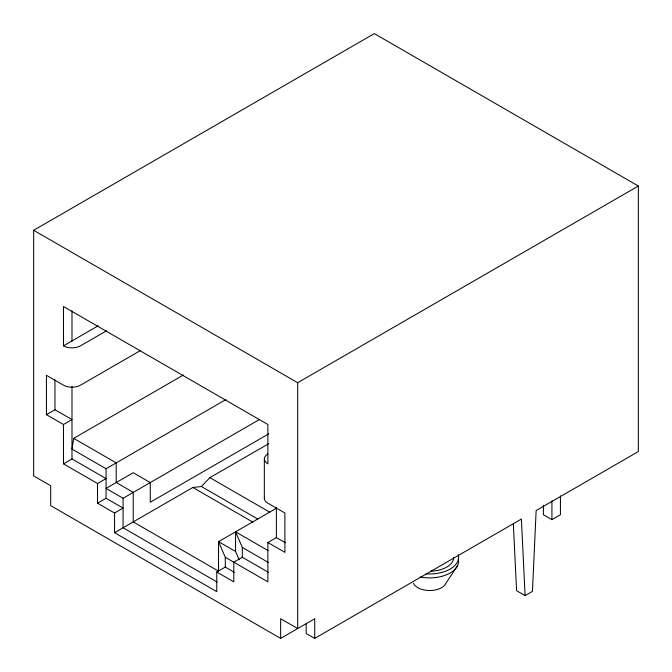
<?xml version="1.0" encoding="UTF-8"?>
<svg xmlns="http://www.w3.org/2000/svg" width="672" height="672" viewBox="0 0 672 672"><rect width="100%" height="100%" fill="white"/><g stroke="black" fill="none" stroke-linecap="round" stroke-linejoin="round"><path stroke-width="1.01" d="M183.448 374.984L73.685 438.354L71.988 449.089L106.05 468.762L225.968 399.529M457.607 565.522L445.872 583.372A16.758 9.677 0 0 1 429.685 590.545A16.758 9.677 0 0 1 413.498 583.372M140.12 350.75L80.497 385.174A12.046 6.955 0 0 1 63.47 385.174L46.435 375.337L46.435 414.674L63.47 424.511L63.47 463.848L97.532 483.512L97.532 503.177L114.568 513.013L114.568 532.686L192.856 487.486L201.373 486.503L209.891 477.649L268.783 443.646M306.188 623.65L306.188 633.486L314.706 638.4L314.706 618.736L280.644 638.4L50.694 505.638L50.694 485.755L33.659 475.927L33.659 230.278L374.321 33.6L638.341 186.026L638.341 451.55L536.138 510.56L532.459 591.36L525.092 595.61L516.575 590.696L513.349 523.58M267.868 454.012A12.046 6.955 0 0 0 267.868 463.84L267.868 424.502L63.47 306.499L63.47 345.836L98.179 325.794M106.697 330.708L80.497 345.836A12.046 6.955 0 0 1 63.47 345.836M46.435 414.674L54.953 409.76L71.988 419.588L63.47 424.511M63.47 463.848L71.988 458.926L106.05 478.598L97.532 483.512M33.659 230.278L297.679 382.712L638.341 186.026M97.532 503.177L106.05 498.263L123.085 508.099L114.568 513.013M268.85 433.776L150.276 502.236L150.276 482.563L133.241 472.735L106.05 488.426L123.085 498.263L259.627 419.429M276.385 508.242L218.534 541.649L218.534 571.15L133.241 521.9L133.241 492.4L116.206 482.488L116.206 462.899L73.685 438.354M114.568 532.686L216.77 591.688L216.77 572.023L225.28 567.101L234.251 572.275M239.14 559.751L235.57 551.477L218.534 541.649L225.28 557.264L267.868 581.851L267.868 542.514L276.385 537.6L285.348 542.774M314.706 638.4L521.405 519.061L525.092 595.61M543.404 505.31L543.404 514.752L551.922 519.666L560.44 514.752L560.44 495.869M209.891 477.649L269.774 512.224M201.373 486.503L257.628 518.977M192.856 487.486L252.748 522.06M267.868 542.514L284.903 552.35L284.903 513.013L267.868 503.177A12.046 6.955 0 0 1 264.44 497.356M235.57 551.477L235.57 531.812L268.136 550.612M235.57 531.812L242.315 547.436L268.313 562.447M268.313 572.275L242.315 557.264L233.797 562.187L233.797 581.851L216.77 572.023M217.14 582.07L123.085 527.764L123.085 498.263M551.922 500.783L551.922 519.666M297.679 382.712L297.679 628.564L280.644 618.736L280.644 638.4M276.385 507.469L276.385 537.81M264.34 458.926L264.34 498.263M242.315 547.436L242.315 557.785M225.28 557.264L225.28 567.445M106.05 468.762L106.05 498.263M71.988 310.892L71.988 341.334M71.988 386.324L71.988 458.926M54.953 379.739L54.953 409.76M453.768 557.273A24.091 13.91 0 0 1 430.727 571.166M458.237 554.652A28.904 16.691 0 0 1 425.914 573.812M458.237 558.592A28.904 16.691 0 0 1 420.143 576.954"/></g></svg>
